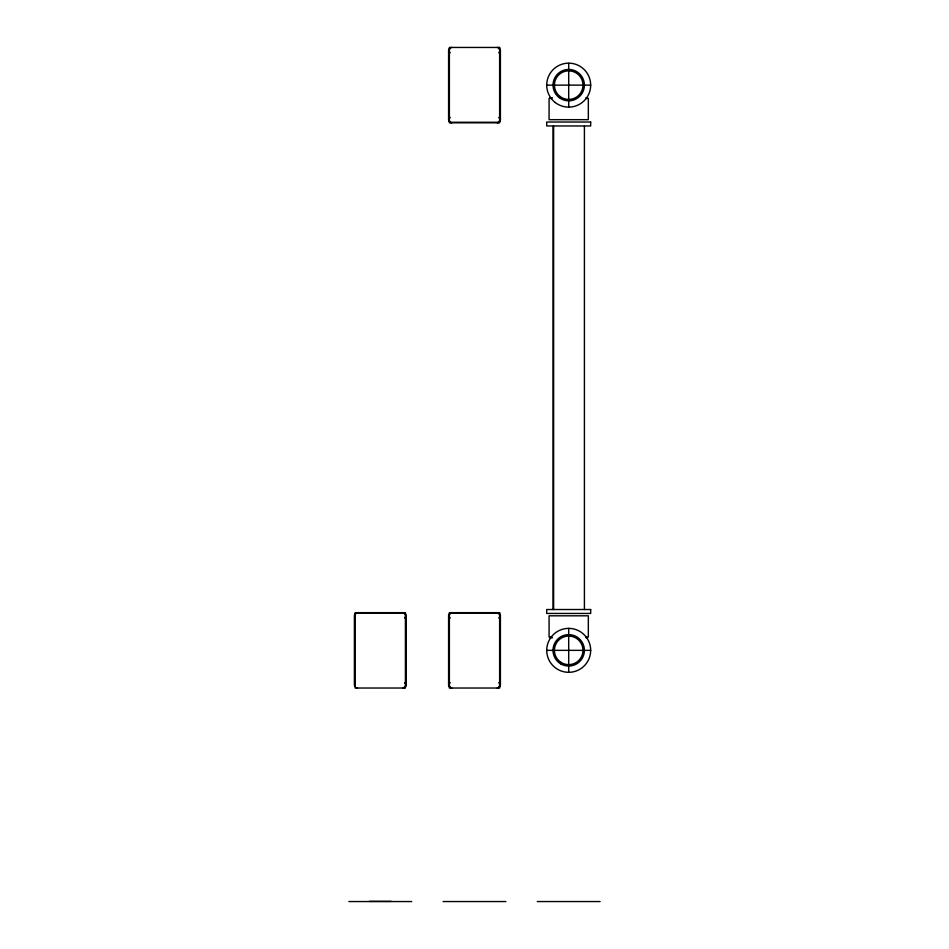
<?xml version="1.0" encoding="UTF-8"?>
<svg xmlns="http://www.w3.org/2000/svg" width="949" height="949" viewBox="0 0 949 949"><rect width="100%" height="100%" fill="white"/><g stroke="black" fill="none" stroke-linecap="round" stroke-linejoin="round"><path stroke-width="1.42" d="M451.736 122.812A3.144 3.144 0 0 1 448.592 119.669L450.17 117.439M498.83 52.824L500.408 50.594A3.144 3.144 0 0 0 497.264 47.45M404.63 618.036L406.208 615.806A3.144 3.144 0 0 0 403.064 612.663M451.736 688.025A3.144 3.144 0 0 1 448.592 684.881L450.17 682.651M498.83 618.036L500.408 615.806A3.144 3.144 0 0 0 497.264 612.663M546.719 85.125L590.681 85.125M549.862 97.688L550.503 97.688M551.298 97.688L552.389 97.688M586.114 97.688L587.538 97.688M551.701 98.471L549.08 98.471L549.08 119.669L588.333 119.669L588.333 98.471L585.699 98.471M551.701 637.004L549.08 637.004L549.08 615.806L588.333 615.806L588.333 637.004L585.699 637.004M549.862 637.787L550.503 637.787M551.298 637.787L552.389 637.787M586.114 637.787L587.538 637.787M546.719 650.35L590.681 650.35A21.981 21.981 0 0 1 557.715 669.377A21.981 21.981 0 0 1 557.715 631.31A21.981 21.981 0 0 1 590.681 650.35M369.339 901.36L391.261 901.36M348.9 901.55L411.7 901.55M443.1 901.55L505.9 901.55M537.3 901.55L600.1 901.55M498.83 117.439L500.408 119.669A3.144 3.144 0 0 1 497.264 122.812M451.736 47.45A3.144 3.144 0 0 0 448.592 50.594L450.17 52.824M498.83 682.651L500.408 684.881A3.144 3.144 0 0 1 497.264 688.025M451.736 612.663A3.144 3.144 0 0 0 448.592 615.806L450.17 618.036M404.63 682.651L406.208 684.881A3.144 3.144 0 0 1 403.064 688.025M584.406 126.383L584.406 609.519M568.7 63.334L568.7 107.107M568.7 628.368L568.7 672.141M553.635 126.383L553.635 609.519M553.006 126.383L553.006 609.519M500.408 50.594L500.408 119.669M500.408 615.806L500.408 684.881M448.592 50.594L448.592 119.669M448.592 615.806L448.592 684.881M406.208 615.806L406.208 684.881M450.478 48.352A2.669 2.669 0 0 0 449.138 50.665L449.138 119.598A2.669 2.669 0 0 0 451.807 122.267L497.193 122.267A2.669 2.669 0 0 0 499.862 119.598L499.862 50.665A2.669 2.669 0 0 0 498.522 48.352M355.294 686.151A2.669 2.669 0 0 1 354.938 684.81M354.938 615.877A2.669 2.669 0 0 1 355.294 614.549M356.266 613.564A2.669 2.669 0 0 1 357.607 613.208L402.993 613.208A2.669 2.669 0 0 1 405.294 614.549M357.536 688.025A3.144 3.144 0 0 1 355.958 687.61M354.807 686.459A3.144 3.144 0 0 1 354.392 684.881L354.392 615.806A3.144 3.144 0 0 1 357.536 612.663M405.294 686.151A2.669 2.669 0 0 1 404.321 687.123M450.478 687.123A2.669 2.669 0 0 1 449.138 684.81L449.138 615.877A2.669 2.669 0 0 1 451.807 613.208L497.193 613.208A2.669 2.669 0 0 1 499.862 615.877L499.862 684.81A2.669 2.669 0 0 1 498.522 687.123M499.625 47.45L449.375 47.45L449.375 122.812L499.625 122.812L499.625 47.45M590.681 122.03L546.719 122.03L546.719 125.956L590.681 125.956L590.681 122.03M590.681 609.519L546.719 609.519L546.719 613.445L590.681 613.445L590.681 609.519M405.413 612.663L355.175 612.663L355.175 688.025L405.413 688.025L405.413 612.663M499.625 612.663L449.375 612.663L449.375 688.025L499.625 688.025L499.625 612.663M555.319 102.575A21.981 21.981 0 0 0 590.492 87.996A21.981 21.981 0 0 0 560.29 64.829A21.981 21.981 0 0 0 555.319 102.575M559.139 97.581A15.706 15.706 0 0 0 584.264 87.178A15.706 15.706 0 0 0 562.698 70.629A15.706 15.706 0 0 0 559.139 97.581M560.005 96.466A14.282 14.282 0 0 0 582.864 87A14.282 14.282 0 0 0 563.231 71.934A14.282 14.282 0 0 0 560.005 96.466M560.847 663.944A15.706 15.706 0 0 0 584.406 650.35A15.706 15.706 0 0 0 560.847 636.743A15.706 15.706 0 0 0 560.847 663.944M560.005 661.678A14.282 14.282 0 0 0 582.864 652.212A14.282 14.282 0 0 0 563.231 637.147A14.282 14.282 0 0 0 560.005 661.678"/></g></svg>
